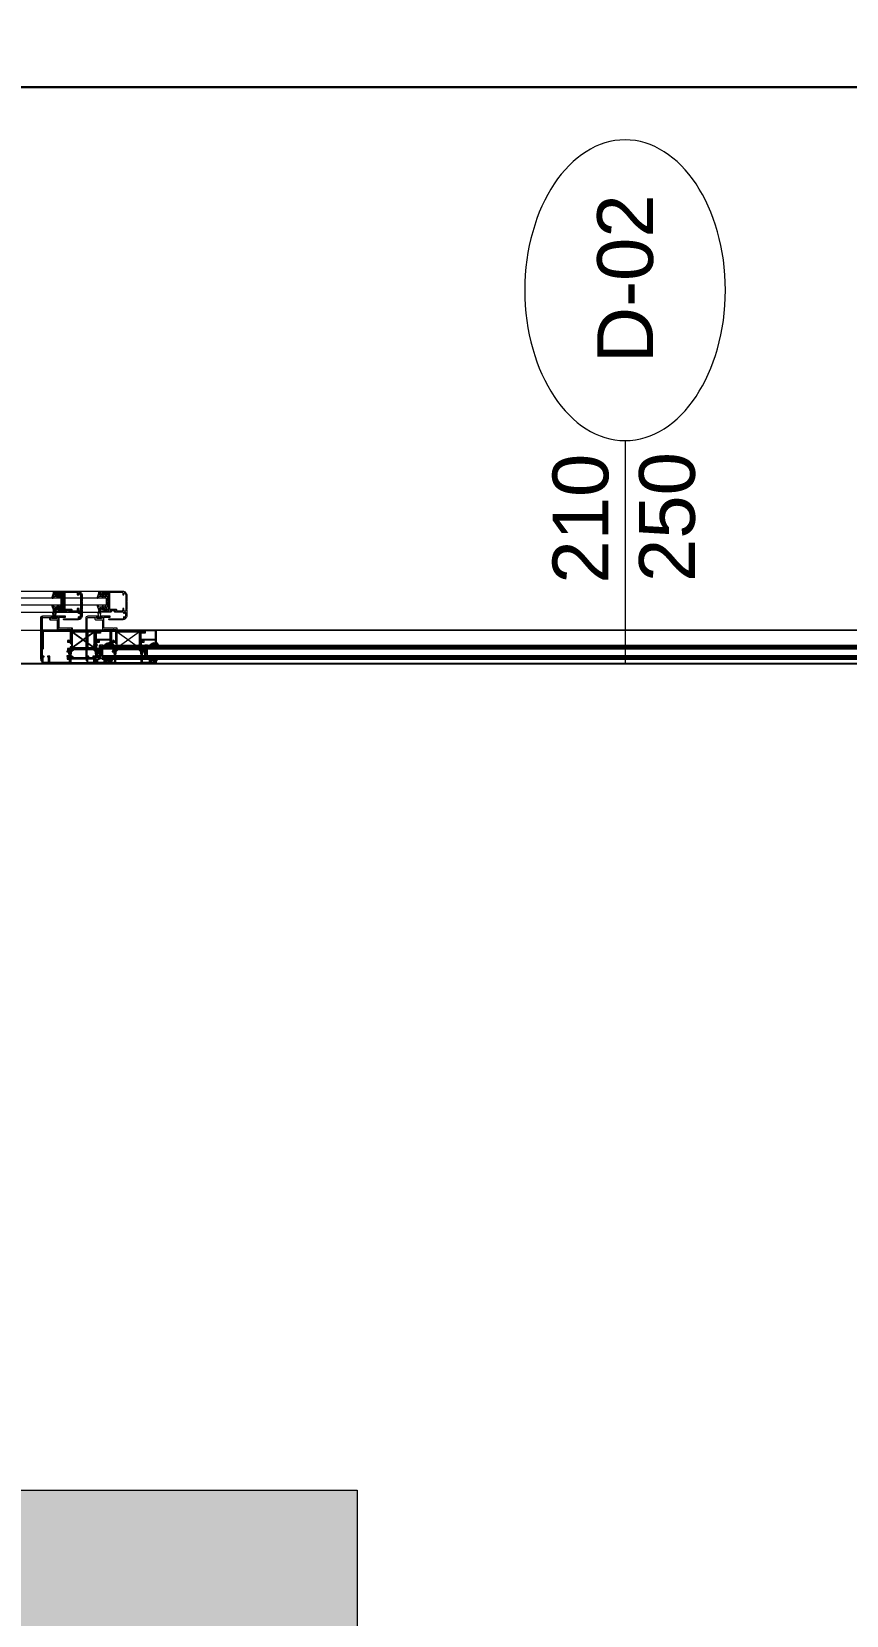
# Model space of a CAD drawing. Extents: x -1133 to 23780, y -1311 to 8245.
# Drawn here: x 20905.7 to 21051.7, y 2194.3 to 2478.3 of the extents above; entities that cross this region are included whole.
import ezdxf
from ezdxf.enums import TextEntityAlignment as Align

# ---------------------------------------------------------------- set-up
doc = ezdxf.new("R2010")
doc.units = 0
doc.header["$MEASUREMENT"] = 0
doc.layers.get('0').update_dxf_attribs({"color": 9, "lineweight": 9})
for name, color, linetype, lineweight in [('04', 9, 'Continuous', 9), ('06C', 9, 'Continuous', 9), ('06D', 9, 'Continuous', 9), ('09', 9, 'Continuous', 9), ('10', 9, 'Continuous', 9), ('15', 9, 'Continuous', 9), ('22', 8, 'Continuous', 9), ('35', 9, 'Continuous', 9), ('40B', 9, 'Continuous', 9), ('E-KABLO', 7, 'Continuous', 30), ('KHZEP1$0$ESTUDIO', 9, 'Continuous', 9)]:
    doc.layers.add(name, color=color, linetype=linetype, lineweight=lineweight)
doc.styles.add('Arial', font='arial.ttf', dxfattribs={"height": 2.5})
pattern_1 = [(45, (-20812.053997, -2385.420697), (-0.01767766953, 0.05303300859), [0, -0.05])]

# ---------------------------------------------------------------- blocks, each defined once
blk = doc.blocks.new('p-floor mark_01')
h = blk.add_hatch(color=0)
h.dxf.hatch_style = 1
h.paths.add_polyline_path([(400, 587.5), (200, 587.5), (200, 612.5), (400, 612.5)])
at = {"color": 0}
blk.add_lwpolyline([(400, 587.5), (200, 587.5), (200, 612.5), (400, 612.5), (400, 587.5)], close=True, dxfattribs=at)
blk = doc.blocks.new('p-audi_floor marks')
at = {"layer": '06D', "color": 253}
blk.add_blockref('p-floor mark_01', (1800, 426.81), dxfattribs=at)
blk = doc.blocks.new('0_doorno')
blk.add_lwpolyline([(4.5, 0), (12.5, 0)])
blk.add_ellipse((-0.891, 0), major_axis=(-5.391, 0), ratio=0.666667)
at = {"style": 'Arial'}
blk.add_attdef('YUKSEKLIK', text='', height=2, dxfattribs=at).set_placement((5, 12.3), align=Align.TOP_LEFT)
blk.add_attdef('KAPINO', text='', height=2, dxfattribs=at).set_placement((0, 0), align=Align.MIDDLE)
blk.add_attdef('GENISLIK', text='', height=2, dxfattribs=at).set_placement((5, -3.789), align=Align.BOTTOM_LEFT)
blk = doc.blocks.new('KAPI KODLARI ÇATI KATI')
at = {"layer": '22'}
ref = blk.add_blockref('0_doorno', (21012.02, 2427.47), dxfattribs=dict(at, xscale=-5, yscale=5, zscale=5, rotation=90))
ref.add_attrib('KAPINO', 'D-02', dxfattribs={"layer": '0', "height": 10, "rotation": 90, "style": 'Arial'}).set_placement((21012.02, 2433.98), align=Align.MIDDLE)
ref.add_attrib('GENISLIK', '210', dxfattribs={"layer": '0', "height": 10, "rotation": 90, "style": 'Arial'}).set_placement((21012.02, 2379.31), align=Align.BOTTOM_LEFT)
ref.add_attrib('YUKSEKLIK', '250', dxfattribs={"layer": '0', "height": 10, "rotation": 90, "style": 'Arial'}).set_placement((21014.52, 2379.6), align=Align.TOP_LEFT)
blk = doc.blocks.new('KHZEP1', base_point=(541, 362.5))
for p, q in [((341.3, 344.2), (340.2, 337.9)), ((344.3, 337.9), (343.4, 344.2)), ((340.2, 337.9), (344.3, 337.9))]:
    blk.add_line(p, q)
at = {"linetype": 'Continuous', "flags": 128}
blk.add_lwpolyline([(344.3, 344), (344.3, 342.5), (358.8, 342.5, 0.414214), (361.8, 345.5), (361.8, 354.5), (361.3, 355), (361.8, 355.5), (361.8, 384), (361.3, 384.5), (361.8, 385), (361.8, 402.5), (360.9, 405.7, 0.344151), (360, 406.5), (359.8, 406.5), (359.8, 345.5, -0.414214), (358.8, 344.5), (348.8, 344.5), (348.8, 346.5, 0.414214), (347.8, 347.5), (337.8, 347.5), (337.8, 362.5), (335.8, 362.5), (335.8, 361.5), (318.8, 361.5), (318.8, 362.5), (316.8, 362.5), (316.8, 359.5), (321.3, 359.5), (321.8, 360), (322.3, 359.5), (335.8, 359.5), (335.8, 344), (326.8, 344), (326.8, 342.5), (340.3, 342.5), (340.3, 344), (337.8, 344), (337.8, 345.3), (346.8, 345.3), (346.8, 344)], format="xyb", close=True, dxfattribs=at)
blk.add_lwpolyline([(339, 345.3), (339, 344.2), (345.5, 344.2), (345.5, 345.3)], close=True)
at = {"layer": 'KHZEP1$0$ESTUDIO'}
blk.add_point((541, 362.5), dxfattribs=at)
blk = doc.blocks.new('p-fk-01')
at = {"layer": '10'}
for p, q in [((1.93, -8.57), (2.04, -7.79)), ((2.31, -7.79), (2.45, -8.57)), ((2.45, -8.57), (1.93, -8.57))]:
    blk.add_line(p, q, dxfattribs=at)
for points in [[(1.94, -7.81), (1.94, -8), (0.12, -8, -0.414214), (-0.25, -7.62), (-0.25, -6.5), (-0.19, -6.44), (-0.25, -6.38), (-0.25, -2.81), (-0.19, -2.75), (-0.25, -2.69), (-0.25, -0.5), (-0.15, -0.09, -0.344151), (-0.03, 0), (0, 0), (0, -7.62, 0.414214), (0.12, -7.75), (1.38, -7.75), (1.38, -7.5, -0.414214), (1.5, -7.38), (2.75, -7.38), (2.75, -5.5), (3, -5.5), (3, -5.62), (5.12, -5.62), (5.12, -5.5), (5.37, -5.5), (5.37, -5.88), (4.81, -5.88), (4.75, -5.81), (4.69, -5.88), (3, -5.88), (3, -7.81), (4.12, -7.81), (4.12, -8), (2.44, -8), (2.44, -7.81), (2.75, -7.81), (2.75, -7.65), (1.62, -7.65), (1.62, -7.81)], [(-202.12, -12.25), (-202.12, -12.5), (-206.37, -12.5, -0.414214), (-207.12, -11.75), (-207.12, -10.69), (-207.06, -10.62), (-207.12, -10.56), (-207.12, -9.31), (-207.06, -9.25), (-207.12, -9.19), (-207.12, -8.12, -0.414214), (-206.37, -7.38), (-203.97, -7.38, -1), (-203.97, -7.56), (-206.37, -7.56, 0.085164), (-206.56, -7.59), (-206.56, -7.87, -1), (-206.69, -7.87), (-206.69, -7.72, 0.63755), (-206.74, -7.69, 0.221337), (-206.94, -8.12), (-206.94, -8.62, 1), (-206.69, -8.62), (-206.69, -8.56, -1), (-206.56, -8.56), (-206.56, -8.62, 0.414214), (-206.44, -8.75), (-204.94, -8.75, -1), (-204.94, -8.87), (-205.06, -8.87, 1), (-205.06, -9), (-204.63, -9), (-204.59, -9.04), (-204.56, -9), (-204.12, -9, 1), (-204.12, -8.87), (-204.25, -8.87, -1), (-204.25, -8.75), (-202.12, -8.75), (-202.12, -9, -0.414214), (-202.25, -9.12), (-202.37, -9.12), (-202.37, -9, 0.414214), (-202.44, -8.94), (-203, -8.94), (-203, -9, -0.414214), (-203.12, -9.12), (-203.25, -9.12), (-203.25, -9, 0.414214), (-203.31, -8.94), (-203.81, -8.94, 0.414214), (-203.87, -9), (-203.87, -12.25, 0.414214), (-203.81, -12.31), (-203.31, -12.31, 0.414214), (-203.25, -12.25), (-203.25, -12.12), (-203.12, -12.12, -0.414214), (-203, -12.25), (-203, -12.31), (-202.44, -12.31, 0.414214), (-202.37, -12.25), (-202.37, -12.12), (-202.25, -12.12, -0.414214)], [(2.12, -12.25), (2.12, -12.5), (6.37, -12.5, 0.414214), (7.12, -11.75), (7.12, -10.69), (7.06, -10.62), (7.12, -10.56), (7.12, -9.31), (7.06, -9.25), (7.12, -9.19), (7.12, -8.12, 0.414214), (6.37, -7.38), (3.97, -7.38, 1), (3.97, -7.56), (6.37, -7.56, -0.085164), (6.56, -7.59), (6.56, -7.87, 1), (6.69, -7.87), (6.69, -7.72, -0.63755), (6.74, -7.69, -0.221337), (6.94, -8.12), (6.94, -8.62, -1), (6.69, -8.62), (6.69, -8.56, 1), (6.56, -8.56), (6.56, -8.62, -0.414214), (6.44, -8.75), (4.94, -8.75, 1), (4.94, -8.87), (5.06, -8.87, -1), (5.06, -9), (4.63, -9), (4.59, -9.04), (4.56, -9), (4.12, -9, -1), (4.12, -8.87), (4.25, -8.87, 1), (4.25, -8.75), (2.12, -8.75), (2.12, -9, 0.414214), (2.25, -9.12), (2.37, -9.12), (2.37, -9, -0.414214), (2.44, -8.94), (3, -8.94), (3, -9, 0.414214), (3.12, -9.12), (3.25, -9.12), (3.25, -9, -0.414214), (3.31, -8.94), (3.81, -8.94, -0.414214), (3.87, -9), (3.87, -12.25, -0.414214), (3.81, -12.31), (3.31, -12.31, -0.414214), (3.25, -12.25), (3.25, -12.12), (3.12, -12.12, 0.414214), (3, -12.25), (3, -12.31), (2.44, -12.31, -0.414214), (2.37, -12.25), (2.37, -12.12), (2.25, -12.12, 0.414214)], [(-206.78, -12.14, -0.196262), (-206.94, -11.75), (-206.94, -9.06, -0.414214), (-206.81, -8.94), (-206.69, -8.94, -0.414214), (-206.56, -9.06), (-206.56, -9.37), (-206.37, -9.37), (-206.37, -9.06, -0.414214), (-206.25, -8.94), (-205.37, -8.94, -0.414214), (-205.31, -9), (-205.31, -9.12, 0.414214), (-205.25, -9.19), (-204.19, -9.19, -0.414214), (-204.06, -9.31), (-204.06, -12.19, -0.414214), (-204.19, -12.31), (-206.25, -12.31, -0.414214), (-206.37, -12.19), (-206.37, -11.87), (-206.56, -11.87), (-206.56, -12.06, -0.671875)], [(-202.29, -12.37, -0.414214), (-202.31, -12.35), (-202.31, -12.25), (-202.44, -12.25), (-202.44, -12.37), (-202.75, -12.25), (-203.5, -12.25), (-203.81, -11.94), (-203.81, -11.75), (-203.87, -11.69), (-203.81, -11.62), (-203.81, -11.56), (-203.87, -11.5), (-203.81, -11.44), (-203.81, -11.37), (-203.87, -11.31), (-203.81, -11.25), (-203.81, -11.19), (-203.87, -11.12), (-203.81, -11.06), (-203.81, -10.79, -0.377964), (-203.81, -10.46), (-203.81, -9.94), (-203.87, -9.87), (-203.81, -9.81), (-203.81, -9.31), (-203.5, -9), (-202.75, -9), (-202.44, -8.87), (-202.44, -9), (-202.31, -9), (-202.31, -8.9, -0.414214), (-202.29, -8.87), (-202.26, -8.87, -0.339454), (-202.08, -9.01), (-201.81, -9.89, -1), (-201.98, -9.94), (-201.99, -9.89, 0.330788), (-202.35, -9.62), (-202.56, -9.62), (-202.8, -9.86, -1), (-202.87, -9.78), (-202.72, -9.62), (-203.06, -9.62), (-203.3, -9.86, -1), (-203.37, -9.78), (-203.22, -9.62), (-203.62, -9.62), (-203.62, -10.46, 0.377964), (-203.62, -10.79), (-203.62, -11.62), (-203.22, -11.62), (-203.37, -11.47, -1), (-203.3, -11.39), (-203.06, -11.62), (-202.72, -11.62), (-202.87, -11.47, -1), (-202.8, -11.39), (-202.56, -11.62), (-202.35, -11.62, 0.330788), (-201.99, -11.36), (-201.98, -11.31, -1), (-201.81, -11.36), (-202.08, -12.24, -0.339454), (-202.26, -12.37)], [(-104.84, -8.87, -0.414214), (-104.81, -8.9), (-104.81, -9), (-104.69, -9), (-104.69, -8.87), (-104.37, -9), (-103.62, -9), (-103.31, -9.31), (-103.31, -9.5), (-103.25, -9.56), (-103.31, -9.62), (-103.31, -9.69), (-103.25, -9.75), (-103.31, -9.81), (-103.31, -9.87), (-103.25, -9.94), (-103.31, -10), (-103.31, -10.06), (-103.25, -10.12), (-103.31, -10.19), (-103.31, -10.46, -0.377964), (-103.31, -10.79), (-103.31, -11.31), (-103.25, -11.37), (-103.31, -11.44), (-103.31, -11.94), (-103.62, -12.25), (-104.37, -12.25), (-104.69, -12.37), (-104.69, -12.25), (-104.81, -12.25), (-104.81, -12.35, -0.414214), (-104.84, -12.37), (-104.87, -12.37, -0.339454), (-105.05, -12.24), (-105.31, -11.36, -1), (-105.14, -11.31), (-105.13, -11.36, 0.330788), (-104.77, -11.62), (-104.56, -11.62), (-104.33, -11.39, -1), (-104.25, -11.47), (-104.41, -11.62), (-104.06, -11.62), (-103.83, -11.39, -1), (-103.75, -11.47), (-103.91, -11.62), (-103.5, -11.62), (-103.5, -10.79, 0.377964), (-103.5, -10.46), (-103.5, -9.62), (-103.91, -9.62), (-103.75, -9.78, -1), (-103.83, -9.86), (-104.06, -9.62), (-104.41, -9.62), (-104.25, -9.78, -1), (-104.33, -9.86), (-104.56, -9.62), (-104.77, -9.62, 0.330788), (-105.13, -9.89), (-105.14, -9.94, -1), (-105.31, -9.89), (-105.05, -9.01, -0.339454), (-104.87, -8.87)], [(-103.31, -12.31), (-103.81, -12.31, -0.414214), (-103.87, -12.25), (-103.87, -12.12), (-104, -12.12, 0.414214), (-104.12, -12.25), (-104.12, -12.31), (-104.69, -12.31, -0.414214), (-104.75, -12.25), (-104.75, -12.12), (-104.87, -12.12, 0.414214), (-105, -12.25), (-105, -12.5), (-100.74, -12.5, 0.365977), (-100, -11.87), (-100.5, -11.87), (-100.5, -11.53, 0.414214), (-100.56, -11.47), (-100.62, -11.47, 0.414214), (-100.69, -11.53), (-100.69, -11.69), (-101.06, -11.69), (-101.06, -11.31, 0.414214), (-101.12, -11.25), (-101.19, -11.25, 0.414214), (-101.25, -11.31), (-101.25, -11.49), (-101.21, -11.53), (-101.25, -11.57), (-101.25, -11.75, 0.414214), (-101.12, -11.87), (-100.75, -11.87, -0.414214), (-100.69, -11.94, 0.414214), (-100.56, -12.06), (-100.51, -12.06, -0.760399), (-100.48, -12.18, -0.136106), (-100.74, -12.25), (-102.81, -12.25, -0.414214), (-102.94, -12.12), (-102.94, -9.12, -0.414214), (-102.81, -9), (-100.74, -9, -0.136106), (-100.48, -9.07, -0.760399), (-100.51, -9.19), (-100.56, -9.19, 0.414214), (-100.69, -9.31, -0.414214), (-100.75, -9.37), (-101.12, -9.37, 0.414214), (-101.25, -9.5), (-101.25, -9.94, 0.414214), (-101.19, -10), (-101.12, -10, 0.414214), (-101.06, -9.94), (-101.06, -9.56), (-100.69, -9.56), (-100.69, -9.72, 0.414214), (-100.62, -9.78), (-100.56, -9.78, 0.414214), (-100.5, -9.72), (-100.5, -9.37), (-100, -9.37, 0.365977), (-100.74, -8.75), (-105, -8.75), (-105, -9, 0.414214), (-104.87, -9.12), (-104.75, -9.12), (-104.75, -9, -0.414214), (-104.69, -8.94), (-104.12, -8.94), (-104.12, -9, 0.414214), (-104, -9.12), (-103.87, -9.12), (-103.87, -9, -0.414214), (-103.81, -8.94), (-103.31, -8.94, -0.414214), (-103.25, -9), (-103.25, -12.25, -0.414214)], [(-96.69, -12.31), (-96.19, -12.31, 0.414214), (-96.12, -12.25), (-96.12, -12.12), (-96, -12.12, -0.414214), (-95.87, -12.25), (-95.87, -12.31), (-95.31, -12.31, 0.414214), (-95.25, -12.25), (-95.25, -12.12), (-95.12, -12.12, -0.414214), (-95, -12.25), (-95, -12.5), (-99.26, -12.5, -0.365977), (-100, -11.87), (-99.5, -11.87), (-99.5, -11.53, -0.414214), (-99.44, -11.47), (-99.37, -11.47, -0.414214), (-99.31, -11.53), (-99.31, -11.69), (-98.94, -11.69), (-98.94, -11.31, -0.414214), (-98.87, -11.25), (-98.81, -11.25, -0.414214), (-98.75, -11.31), (-98.75, -11.49), (-98.79, -11.53), (-98.75, -11.57), (-98.75, -11.75, -0.414214), (-98.87, -11.87), (-99.25, -11.87, 0.414214), (-99.31, -11.94, -0.414214), (-99.44, -12.06), (-99.49, -12.06, 0.760399), (-99.52, -12.18, 0.136106), (-99.26, -12.25), (-97.19, -12.25, 0.414214), (-97.06, -12.12), (-97.06, -9.12, 0.414214), (-97.19, -9), (-99.26, -9, 0.136106), (-99.52, -9.07, 0.760399), (-99.49, -9.19), (-99.44, -9.19, -0.414214), (-99.31, -9.31, 0.414214), (-99.25, -9.37), (-98.87, -9.37, -0.414214), (-98.75, -9.5), (-98.75, -9.94, -0.414214), (-98.81, -10), (-98.87, -10, -0.414214), (-98.94, -9.94), (-98.94, -9.56), (-99.31, -9.56), (-99.31, -9.72, -0.414214), (-99.37, -9.78), (-99.44, -9.78, -0.414214), (-99.5, -9.72), (-99.5, -9.37), (-100, -9.37, -0.365977), (-99.26, -8.75), (-95, -8.75), (-95, -9, -0.414214), (-95.12, -9.12), (-95.25, -9.12), (-95.25, -9, 0.414214), (-95.31, -8.94), (-95.87, -8.94), (-95.87, -9, -0.414214), (-96, -9.12), (-96.12, -9.12), (-96.12, -9, 0.414214), (-96.19, -8.94), (-96.69, -8.94, 0.414214), (-96.75, -9), (-96.75, -12.25, 0.414214)], [(-95.16, -12.37, -0.414214), (-95.19, -12.35), (-95.19, -12.25), (-95.31, -12.25), (-95.31, -12.37), (-95.62, -12.25), (-96.37, -12.25), (-96.69, -11.94), (-96.69, -11.75), (-96.75, -11.69), (-96.69, -11.62), (-96.69, -11.56), (-96.75, -11.5), (-96.69, -11.44), (-96.69, -11.37), (-96.75, -11.31), (-96.69, -11.25), (-96.69, -11.19), (-96.75, -11.12), (-96.69, -11.06), (-96.69, -10.79, -0.377964), (-96.69, -10.46), (-96.69, -9.94), (-96.75, -9.87), (-96.69, -9.81), (-96.69, -9.31), (-96.37, -9), (-95.62, -9), (-95.31, -8.87), (-95.31, -9), (-95.19, -9), (-95.19, -8.9, -0.414214), (-95.16, -8.87), (-95.13, -8.87, -0.339454), (-94.95, -9.01), (-94.69, -9.89, -1), (-94.86, -9.94), (-94.87, -9.89, 0.330788), (-95.23, -9.62), (-95.44, -9.62), (-95.67, -9.86, -1), (-95.75, -9.78), (-95.59, -9.62), (-95.94, -9.62), (-96.17, -9.86, -1), (-96.25, -9.78), (-96.09, -9.62), (-96.5, -9.62), (-96.5, -10.46, 0.377964), (-96.5, -10.79), (-96.5, -11.62), (-96.09, -11.62), (-96.25, -11.47, -1), (-96.17, -11.39), (-95.94, -11.62), (-95.59, -11.62), (-95.75, -11.47, -1), (-95.67, -11.39), (-95.44, -11.62), (-95.23, -11.62, 0.330788), (-94.87, -11.36), (-94.86, -11.31, -1), (-94.69, -11.36), (-94.95, -12.24, -0.339454), (-95.13, -12.37)], [(2.29, -8.87, -0.414214), (2.31, -8.9), (2.31, -9), (2.44, -9), (2.44, -8.87), (2.75, -9), (3.5, -9), (3.81, -9.31), (3.81, -9.5), (3.87, -9.56), (3.81, -9.62), (3.81, -9.69), (3.87, -9.75), (3.81, -9.81), (3.81, -9.87), (3.87, -9.94), (3.81, -10), (3.81, -10.06), (3.87, -10.12), (3.81, -10.19), (3.81, -10.46, -0.377964), (3.81, -10.79), (3.81, -11.31), (3.87, -11.37), (3.81, -11.44), (3.81, -11.94), (3.5, -12.25), (2.75, -12.25), (2.44, -12.37), (2.44, -12.25), (2.31, -12.25), (2.31, -12.35, -0.414214), (2.29, -12.37), (2.26, -12.37, -0.339454), (2.08, -12.24), (1.81, -11.36, -1), (1.98, -11.31), (1.99, -11.36, 0.330788), (2.35, -11.62), (2.56, -11.62), (2.8, -11.39, -1), (2.87, -11.47), (2.72, -11.62), (3.06, -11.62), (3.3, -11.39, -1), (3.37, -11.47), (3.22, -11.62), (3.62, -11.62), (3.62, -10.79, 0.377964), (3.62, -10.46), (3.62, -9.62), (3.22, -9.62), (3.37, -9.78, -1), (3.3, -9.86), (3.06, -9.62), (2.72, -9.62), (2.87, -9.78, -1), (2.8, -9.86), (2.56, -9.62), (2.35, -9.62, 0.330788), (1.99, -9.89), (1.98, -9.94, -1), (1.81, -9.89), (2.08, -9.01, -0.339454), (2.26, -8.87)], [(6.78, -12.14, 0.196262), (6.94, -11.75), (6.94, -9.06, 0.414214), (6.81, -8.94), (6.69, -8.94, 0.414214), (6.56, -9.06), (6.56, -9.37), (6.37, -9.37), (6.37, -9.06, 0.414214), (6.25, -8.94), (5.37, -8.94, 0.414214), (5.31, -9), (5.31, -9.12, -0.414214), (5.25, -9.19), (4.19, -9.19, 0.414214), (4.06, -9.31), (4.06, -12.19, 0.414214), (4.19, -12.31), (6.25, -12.31, 0.414214), (6.37, -12.19), (6.37, -11.87), (6.56, -11.87), (6.56, -12.06, 0.671875)]]:
    blk.add_lwpolyline(points, format="xyb", close=True, dxfattribs=at)
for points in [[(2.6, -7.65), (2.6, -7.79), (1.78, -7.79), (1.78, -7.65)], [(-203.56, -9.31), (-203.56, -9.44), (-203.19, -9.44), (-203.19, -9.19), (-203.44, -9.19)], [(-203.03, -9.44), (-202.66, -9.44), (-202.66, -9.19), (-203.03, -9.19)], [(-202.5, -9.44), (-202.12, -9.44), (-202.19, -9.19), (-202.5, -9.19)], [(-105, -9.44), (-104.62, -9.44), (-104.62, -9.19), (-104.93, -9.19)], [(-104.47, -9.44), (-104.09, -9.44), (-104.09, -9.19), (-104.47, -9.19)], [(-103.69, -9.19), (-103.56, -9.31), (-103.56, -9.44), (-103.94, -9.44), (-103.94, -9.19)], [(-99.79, -10.54), (-99.72, -10.51), (-99.61, -10.47), (-99.54, -10.41), (-99.51, -10.36), (-99.52, -10.3), (-100.09, -9.86), (-100.09, -9.41), (-100.47, -9.41), (-100.47, -9.86), (-100.72, -9.86), (-100.72, -9.63), (-100.75, -9.62), (-100.8, -9.63), (-101.04, -9.88), (-101.04, -11.44), (-100.8, -11.68), (-100.75, -11.69), (-100.72, -11.68), (-100.72, -11.46), (-100.47, -11.46), (-100.47, -11.84), (-100.09, -11.84), (-100.04, -11.56), (-100.04, -11.37), (-100.21, -11.33), (-100.39, -11.26), (-100.47, -11.21), (-100.57, -11.1), (-100.65, -10.98), (-100.66, -10.89), (-100.65, -10.77), (-100.61, -10.7), (-100.54, -10.67), (-100.19, -10.64), (-99.93, -10.58)], [(-100.21, -10.71), (-100.28, -10.74), (-100.39, -10.78), (-100.46, -10.84), (-100.49, -10.89), (-100.48, -10.95), (-99.91, -11.39), (-99.91, -11.84), (-99.53, -11.84), (-99.53, -11.39), (-99.28, -11.39), (-99.28, -11.62), (-99.25, -11.63), (-99.2, -11.62), (-98.96, -11.37), (-98.96, -9.81), (-99.2, -9.57), (-99.25, -9.56), (-99.28, -9.57), (-99.28, -9.79), (-99.53, -9.79), (-99.53, -9.41), (-99.91, -9.41), (-99.96, -9.69), (-99.96, -9.88), (-99.79, -9.92), (-99.61, -9.99), (-99.53, -10.04), (-99.43, -10.15), (-99.35, -10.27), (-99.34, -10.36), (-99.35, -10.48), (-99.39, -10.55), (-99.46, -10.58), (-99.81, -10.61), (-100.07, -10.67)], [(-96.44, -9.31), (-96.44, -9.44), (-96.06, -9.44), (-96.06, -9.19), (-96.31, -9.19)], [(-95.91, -9.44), (-95.53, -9.44), (-95.53, -9.19), (-95.91, -9.19)], [(-95.37, -9.44), (-95, -9.44), (-95.07, -9.19), (-95.37, -9.19)], [(2.12, -9.44), (2.5, -9.44), (2.5, -9.19), (2.19, -9.19)], [(2.66, -9.44), (3.03, -9.44), (3.03, -9.19), (2.66, -9.19)], [(3.44, -9.19), (3.56, -9.31), (3.56, -9.44), (3.19, -9.44), (3.19, -9.19)], [(-203.44, -12.06), (-203.56, -11.94), (-203.56, -11.81), (-203.19, -11.81), (-203.19, -12.06)], [(-202.66, -11.81), (-203.03, -11.81), (-203.03, -12.06), (-202.66, -12.06)], [(-202.12, -11.81), (-202.5, -11.81), (-202.5, -12.06), (-202.19, -12.06)], [(-104.62, -11.81), (-105, -11.81), (-104.93, -12.06), (-104.62, -12.06)], [(-104.09, -11.81), (-104.47, -11.81), (-104.47, -12.06), (-104.09, -12.06)], [(-103.56, -11.94), (-103.56, -11.81), (-103.94, -11.81), (-103.94, -12.06), (-103.69, -12.06)], [(-96.31, -12.06), (-96.44, -11.94), (-96.44, -11.81), (-96.06, -11.81), (-96.06, -12.06)], [(-95.53, -11.81), (-95.91, -11.81), (-95.91, -12.06), (-95.53, -12.06)], [(-95, -11.81), (-95.37, -11.81), (-95.37, -12.06), (-95.07, -12.06)], [(2.5, -11.81), (2.12, -11.81), (2.19, -12.06), (2.5, -12.06)], [(3.03, -11.81), (2.66, -11.81), (2.66, -12.06), (3.03, -12.06)], [(3.56, -11.94), (3.56, -11.81), (3.19, -11.81), (3.19, -12.06), (3.44, -12.06)]]:
    blk.add_lwpolyline(points, close=True, dxfattribs=at)
at = {"layer": '15'}
for p, q in [((-203.48, -9.98), (-103.62, -9.98)), ((-203.48, -11.23), (-103.62, -11.23)), ((-105, -8.75), (-202.12, -8.75)), ((-103.62, -9.98), (-103.62, -11.23)), ((-96.38, -9.98), (-96.38, -11.23)), ((3.48, -9.98), (-96.38, -9.98)), ((3.48, -11.23), (-96.38, -11.23)), ((-95, -8.75), (2.12, -8.75)), ((3.48, -9.98), (3.48, -11.23)), ((-105, -12.5), (-202.12, -12.5)), ((-95, -12.5), (2.12, -12.5))]:
    blk.add_line(p, q, dxfattribs=at)
at = {"layer": '10', "xscale": 0.125, "yscale": 0.125, "zscale": 0.125}
blk.add_blockref('KHZEP1', (-177.34, -5.5), dxfattribs=at)
blk = doc.blocks.new('*U175')
at = {"layer": '09'}
h = blk.add_hatch(dxfattribs=at)
h.set_pattern_fill('_USER', color=256, scale=0.2, style=0, pattern_type=0)
h.set_pattern_definition([(0, (187.3599, -0.4), (0, -0.2), [])])
h.paths.add_polyline_path([(0, -0.6), (187.36, -0.6), (187.36, 0), (0, 0)])
h = blk.add_hatch(dxfattribs=at)
h.set_pattern_fill('_USER', color=256, scale=0.2, style=0, pattern_type=0)
h.set_pattern_definition([(0, (187.3599, -2.1), (0, -0.2), [])])
h.paths.add_polyline_path([(0, -2.4), (187.36, -2.4), (187.36, -1.8), (0, -1.8)])
at = {"layer": '15'}
for points in [[(0, -0.6), (187.36, -0.6), (187.36, 0), (0, 0)], [(0, -2.4), (187.36, -2.4), (187.36, -1.8), (0, -1.8)]]:
    blk.add_lwpolyline(points, close=True, dxfattribs=at)
blk = doc.blocks.new('*X151')
for p, q in [((1, 6.3), (1.3, 6.6)), ((3.8, 3.3), (1.2, 5.9)), ((1.6, 5.1), (2.3, 5.9)), ((2.2, 4), (3.3, 5)), ((2.9, 2.9), (4.9, 4.9)), ((3.7, 1.9), (3.8, 2)), ((5.3, 3.5), (3.9, 4.9)), ((4.8, 5.8), (4.1, 6.6)), ((4.2, 5.9), (4.8, 6.6)), ((5.3, 3.5), (6.7, 4.9)), ((5.7, 5.7), (6.5, 6.5)), ((8.4, 2.2), (5.7, 4.9)), ((6.8, 5.6), (5.9, 6.5)), ((7.8, 1), (6.5, 2.3)), ((6.7, 1.4), (10.4, 5.1)), ((6.8, 3.3), (8.4, 4.9)), ((7.2, 0.1), (7.8, 0.7)), ((7.3, 5.5), (8.2, 6.4)), ((9.5, 2.9), (7.5, 4.9)), ((8.8, 5.3), (7.7, 6.4)), ((8.8, 5.3), (9.6, 6)), ((11.4, 2.8), (9.1, 5.1)), ((10.1, 3), (12, 4.9)), ((14.1, 1.8), (11, 4.9)), ((11.8, 5.9), (11.1, 6.6)), ((11.3, 6), (11.9, 6.6)), ((11.5, 2.7), (13.7, 4.9)), ((12.4, 1.8), (13.8, 3.2)), ((13.6, 0.6), (12.6, 1.6)), ((12.8, 5.8), (13.6, 6.5)), ((14.2, 3.5), (12.8, 4.9)), ((12.8, 0.5), (14, 1.6)), ((13.8, 5.7), (12.9, 6.6)), ((14.1, 3.5), (16.5, 5.9)), ((14.4, 5.6), (15.3, 6.5)), ((15.8, 3.6), (14.5, 4.9)), ((16.7, 4.5), (14.7, 6.5)), ((16.1, 3.7), (16.6, 4.2))]:
    blk.add_line(p, q)
blk = doc.blocks.new('*X150')
for p, q in [((0.6, 14.7), (1.1, 15.2)), ((4.5, 11.4), (0.8, 15.2)), ((1.3, 0.4), (0.9, 0.9)), ((1, 13.3), (2.1, 14.5)), ((3.3, 10.8), (1, 13.1)), ((1, 1), (3.1, 3.1)), ((1.1, 8.1), (1.6, 8.6)), ((1.3, 11.9), (3.2, 13.8)), ((2, 1.5), (1.5, 2.1)), ((1.6, 10.4), (4.2, 13)), ((4.5, 7.9), (1.6, 10.8)), ((1.9, 8.9), (3.3, 10.4)), ((1.9, 7.2), (3.6, 8.9)), ((4.5, 6.1), (1.9, 8.7)), ((2.7, 2.6), (2, 3.3)), ((4, 4.8), (2.5, 6.4)), ((2.5, 4.3), (4.6, 6.3)), ((2.6, 6.1), (4.4, 8)), ((3.4, 3.6), (2.6, 4.5)), ((4.3, 11.4), (5.2, 12.2))]:
    blk.add_line(p, q)
blk = doc.blocks.new('k-p-02')
at = {"layer": '06D'}
h = blk.add_hatch(dxfattribs=at)
h.set_pattern_fill('DOTS', color=256, scale=0.8, angle=45, style=0)
h.set_pattern_definition(pattern_1)
h.paths.add_polyline_path([(-205.15, -4.16), (-205.25, -4.33), (-204.75, -4.33), (-204.85, -4.16), (-204.85, -3.58), (-204.85, -3), (-204.75, -2.83), (-205.25, -2.83), (-205.15, -3), (-205.15, -3.58)])
h = blk.add_hatch(dxfattribs=at)
h.set_pattern_fill('DOTS', color=256, scale=0.8, angle=45, style=0)
h.set_pattern_definition(pattern_1)
h.paths.add_polyline_path([(-200.38, -3.57), (-200.38, -4.15), (-200.48, -4.32), (-199.98, -4.32), (-200.08, -4.15), (-200.08, -3.57), (-200.08, -2.99), (-199.98, -2.83), (-200.48, -2.83), (-200.38, -2.99)])
at = {"layer": '09'}
h = blk.add_hatch(dxfattribs=at)
h.set_pattern_fill('ANSI31', color=256, scale=0.75, style=0)
h.set_pattern_definition([(45, (-20426.651415, -2376.32653), (-0.06629126074, 0.06629126074), [])])
h.paths.add_polyline_path([(-197.62, -5.33), (-197.62, -4.94), (-197.63, -4.94), (-197.64, -4.93), (-197.64, -4.78), (-197.86, -4.78, 0.414214), (-197.92, -4.84), (-197.92, -4.9), (-197.77, -4.9), (-197.77, -5.15), (-198.77, -5.15), (-198.77, -4.9), (-198.62, -4.9), (-198.62, -4.84, 0.414214), (-198.68, -4.78), (-198.92, -4.78), (-198.92, -5.13), (-200.12, -5.13), (-200.12, -4.53), (-199.82, -4.53), (-199.82, -4.18), (-199.85, -4.13), (-199.74, -4.01, 0.198912), (-199.73, -4), (-199.73, -3.95, 0.414214), (-199.75, -3.93), (-199.88, -3.93, 0.198912), (-199.9, -3.93), (-199.97, -4.01), (-200.01, -4.01, 0.198912), (-200.03, -4.01), (-200.07, -4.06), (-200.07, -4.08), (-199.97, -4.18), (-199.97, -4.28), (-199.97, -4.28, -1), (-199.97, -4.33), (-200.56, -4.33), (-200.41, -4.08), (-200.41, -4.06), (-200.43, -4.02, 0.267949), (-200.45, -4.01), (-200.5, -4.01), (-200.52, -4.01), (-200.83, -4.33), (-202.6, -4.33), (-204.43, -4.33), (-204.75, -4.01), (-204.76, -4.01), (-204.81, -4.01, 0.267949), (-204.83, -4.02), (-204.85, -4.05), (-204.85, -4.08), (-204.71, -4.33), (-205.3, -4.33, -1), (-205.3, -4.28), (-205.29, -4.28), (-205.29, -4.18), (-205.19, -4.08), (-205.19, -4.06), (-205.24, -4.01, 0.198912), (-205.25, -4.01), (-205.29, -4.01), (-205.37, -3.93, 0.198912), (-205.38, -3.93), (-205.51, -3.93, 0.414214), (-205.53, -3.95), (-205.53, -4, 0.198912), (-205.53, -4.01), (-205.41, -4.13), (-205.44, -4.18), (-205.44, -4.53), (-205.12, -4.53), (-205.12, -5.13), (-205.41, -5.13), (-205.41, -5.33), (-202.99, -5.33), (-202.6, -5.33)], flags=17)
h.paths.add_polyline_path([(-197.62, -5.33), (-197.62, -4.78), (-197.86, -4.78, 0.414214), (-197.92, -4.84), (-197.92, -4.9), (-197.77, -4.9), (-197.77, -5.15), (-198.77, -5.15), (-198.77, -4.9), (-198.62, -4.9), (-198.62, -4.84, 0.414214), (-198.68, -4.78), (-198.92, -4.78), (-198.92, -5.13), (-200.12, -5.13), (-200.12, -4.53), (-199.82, -4.53), (-199.82, -4.18), (-199.85, -4.13), (-199.74, -4.01, 0.198912), (-199.73, -4), (-199.73, -3.95, 0.414214), (-199.75, -3.93), (-199.88, -3.93, 0.198912), (-199.9, -3.93), (-199.97, -4.01), (-200.01, -4.01, 0.198912), (-200.03, -4.01), (-200.07, -4.06), (-200.07, -4.08), (-199.97, -4.18), (-199.97, -4.28), (-199.97, -4.28, -1), (-199.97, -4.33), (-200.56, -4.33), (-200.41, -4.08), (-200.41, -4.06), (-200.43, -4.02, 0.267949), (-200.45, -4.01), (-200.5, -4.01), (-200.52, -4.01), (-200.83, -4.33), (-202.6, -4.33), (-204.43, -4.33), (-204.75, -4.01), (-204.76, -4.01), (-204.81, -4.01, 0.267949), (-204.83, -4.02), (-204.85, -4.06), (-204.85, -4.08), (-204.71, -4.33), (-205.3, -4.33, -1), (-205.3, -4.28), (-205.29, -4.28), (-205.29, -4.18), (-205.19, -4.08), (-205.19, -4.06), (-205.24, -4.01, 0.198912), (-205.25, -4.01), (-205.29, -4.01), (-205.37, -3.93, 0.198912), (-205.38, -3.93), (-205.51, -3.93, 0.414214), (-205.53, -3.95), (-205.53, -4, 0.198912), (-205.53, -4.01), (-205.41, -4.13), (-205.44, -4.18), (-205.44, -4.53), (-205.12, -4.53), (-205.12, -5.13), (-205.41, -5.13), (-205.41, -5.33), (-202.99, -5.33), (-202.6, -5.33)], flags=17)
at = {"layer": '06C'}
for points in [[(-13.39, 0.62), (-197.56, 0.67)], [(-197.56, -5.33), (-13.4, -5.38)]]:
    blk.add_lwpolyline(points, dxfattribs=at)
at = {"layer": '06D'}
for p, q in [((-205.25, -2.83), (-205.15, -3)), ((-204.75, -2.83), (-205.25, -2.83)), ((-204.75, -2.83), (-204.85, -3)), ((-200.48, -2.82), (-200.38, -2.99)), ((-199.98, -2.82), (-200.48, -2.82)), ((-199.98, -2.82), (-200.08, -2.99)), ((-205.25, -4.33), (-205.15, -4.16)), ((-204.75, -4.33), (-205.25, -4.33)), ((-205.15, -3.58), (-205.15, -3)), ((-205.15, -3.58), (-205.15, -4.16)), ((-204.85, -3), (-204.85, -3.58)), ((-204.85, -4.16), (-204.85, -3.58)), ((-204.75, -4.33), (-204.85, -4.16)), ((-200.48, -4.32), (-200.38, -4.15)), ((-199.98, -4.32), (-200.48, -4.32)), ((-200.38, -3.57), (-200.38, -2.99)), ((-200.38, -3.57), (-200.38, -4.15)), ((-200.08, -2.99), (-200.08, -3.57)), ((-200.08, -4.15), (-200.08, -3.57)), ((-199.98, -4.32), (-200.08, -4.15)), ((-198.78, -4.58), (-198.8, -4.6)), ((-198.8, -4.6), (-198.8, -4.62)), ((-198.8, -4.62), (-198.79, -4.64)), ((-198.79, -4.64), (-198.77, -4.64)), ((-198.4, -4.54), (-198.78, -4.58)), ((-198.77, -4.64), (-198.31, -4.64)), ((-198.62, -4.78), (-198.77, -4.78)), ((-198.62, -4.9), (-198.67, -4.9)), ((-198.67, -4.9), (-198.57, -5.13)), ((-198.62, -4.9), (-198.62, -4.78)), ((-198.57, -5.13), (-198.55, -5.14)), ((-198.55, -5.14), (-198.54, -5.14)), ((-198.54, -5.14), (-198.52, -5.12)), ((-198.36, -4.53), (-198.4, -4.54)), ((-198.31, -4.64), (-198.29, -4.63)), ((-198.29, -4.63), (-198.28, -4.62)), ((-198.28, -4.62), (-198.26, -4.6)), ((-198.26, -4.6), (-198.25, -4.58)), ((-198.25, -4.58), (-198.24, -4.55)), ((-198.24, -4.55), (-198.22, -4.54)), ((-198.22, -4.54), (-198.19, -4.52)), ((-198.14, -4.61), (-198.15, -4.63)), ((-198.15, -4.63), (-198.14, -4.64)), ((-198.11, -4.59), (-198.14, -4.61)), ((-198.14, -4.64), (-197.58, -4.64)), ((-197.71, -4.55), (-198.11, -4.59)), ((-198, -5.13), (-198.02, -5.12)), ((-197.98, -5.14), (-198, -5.13)), ((-197.96, -5.13), (-197.98, -5.14)), ((-197.89, -4.9), (-197.96, -5.13)), ((-197.94, -4.9), (-197.94, -4.78)), ((-197.94, -4.78), (-197.64, -4.78)), ((-197.94, -4.9), (-197.89, -4.9)), ((-197.67, -4.54), (-197.71, -4.55)), ((-197.64, -4.53), (-197.67, -4.54)), ((-197.64, -4.78), (-197.64, -4.93)), ((-197.64, -4.93), (-197.63, -4.94)), ((-197.63, -4.94), (-197.61, -4.94)), ((-197.61, -4.94), (-197.59, -4.92)), ((-197.59, -4.92), (-197.33, -4.49)), ((-197.58, -4.64), (-197.41, -4.49))]:
    blk.add_line(p, q, dxfattribs=at)
blk.add_lwpolyline([(-197.95, -1.66), (-198.05, -1.64), (-198.21, -1.68), (-198.37, -1.76), (-198.7, -1.98), (-198.74, -2.02), (-198.72, -2.04), (-198.7, -2.04), (-198.29, -1.85), (-198.19, -1.84), (-198.07, -1.87), (-198.02, -1.92), (-197.97, -1.95), (-197.93, -2), (-197.89, -2.03), (-197.84, -2.05), (-197.82, -2.03), (-197.84, -2), (-197.87, -1.97), (-197.88, -1.94), (-197.87, -1.92), (-197.76, -1.94), (-197.62, -1.96), (-197.48, -2), (-197.32, -2.03), (-197.27, -2.05), (-197.24, -2.05), (-197.22, -2.03), (-197.22, -2), (-197.24, -1.96), (-197.54, -1.56), (-197.6, -1.56), (-197.6, -1.78), (-197.82, -1.78), (-197.92, -1.69), (-197.93, -1.68)], close=True, dxfattribs=at)
for centre, radius, start, end in [((-198.77, -4.63), 0.15, 90, 270), ((-198.27, -5.08), 0.253, 351.4886, 188.5114)]:
    blk.add_arc(centre, radius, start, end, dxfattribs=at)
at = {"layer": '09'}
for points in [[(-204.91, -1.72), (-204.71, -1.78)], [(-204.71, -2.26), (-204.91, -2.32)]]:
    blk.add_lwpolyline(points, dxfattribs=at)
at = {"layer": '10'}
for p, q in [((-204.61, 0.35), (-200.61, 0.35)), ((-200.61, 0.35), (-204.61, -2.53)), ((-204.61, 0.35), (-200.61, -2.53)), ((-204.61, -2.53), (-204.61, 0.35)), ((-200.61, -2.53), (-200.61, 0.35)), ((-200.61, -2.53), (-204.61, -2.53)), ((-200.11, -2.02), (-200.8, -2.02)), ((-200.31, -1.77), (-200.51, -1.77)), ((-200.31, -2.27), (-200.51, -2.27)), ((-200.31, -1.57), (-200.31, -2.47)), ((-199.68, -4.47), (-199.18, -2.07)), ((-199.68, -2.07), (-199.18, -4.47)), ((-199.68, -4.47), (-199.68, -2.07)), ((-199.18, -2.07), (-199.68, -2.07)), ((-199.18, -4.47), (-199.18, -2.07)), ((-199.18, -4.47), (-199.68, -4.47))]:
    blk.add_line(p, q, dxfattribs=at)
at = {"layer": '10', "linetype": 'ByBlock'}
blk.add_line((-200.51, 0.47), (-200.51, -2.32), dxfattribs=at)
at = {"layer": '10'}
blk.add_lwpolyline([(-204.91, -2.32), (-204.91, -2.63), (-205.41, -2.63), (-205.41, -2.97), (-205.38, -3.03), (-205.49, -3.14, 0.198912), (-205.5, -3.15), (-205.5, -3.21, 0.414214), (-205.48, -3.23), (-205.35, -3.23, 0.198912), (-205.33, -3.22), (-205.26, -3.15), (-205.22, -3.15, 0.198912), (-205.2, -3.14), (-205.16, -3.1), (-205.16, -3.08), (-205.26, -2.98), (-205.26, -2.88), (-205.27, -2.88, -1), (-205.27, -2.83), (-204.69, -2.83), (-204.83, -3.08), (-204.83, -3.1), (-204.81, -3.14, 0.267949), (-204.79, -3.15), (-204.74, -3.15), (-204.72, -3.14), (-204.41, -2.83), (-200.81, -2.83), (-200.5, -3.14), (-200.48, -3.15), (-200.43, -3.15, 0.267949), (-200.41, -3.14), (-200.39, -3.1), (-200.39, -3.08), (-200.54, -2.83), (-199.96, -2.83, -1), (-199.96, -2.88), (-199.96, -2.88), (-199.96, -2.98), (-200.06, -3.08), (-200.06, -3.1), (-200.02, -3.14, 0.198912), (-200, -3.15), (-199.96, -3.15), (-199.89, -3.22, 0.198912), (-199.87, -3.23), (-199.74, -3.23, 0.414214), (-199.72, -3.21), (-199.72, -3.15, 0.198912), (-199.73, -3.14), (-199.84, -3.03), (-199.81, -2.97), (-199.81, -2.63), (-200.31, -2.63), (-200.31, -1.53), (-199.81, -1.53), (-199.81, -1.2), (-200.01, -1.13), (-200, -1.13), (-200.01, -1.13), (-200.01, -1.33), (-200.31, -1.33), (-200.31, 0.47), (-200.01, 0.47), (-200.01, 0.27), (-199.81, 0.35), (-199.81, 0.67), (-210, 0.67), (-210, -2.62), (-209.8, -2.69), (-209.8, 0.47), (-204.91, 0.47), (-204.91, -1.33), (-205.21, -1.33), (-205.21, -1.13), (-205.41, -1.2), (-205.41, -1.53), (-204.91, -1.53), (-204.91, -1.72)], format="xyb", dxfattribs=at)
for points in [[(-204.71, -1.78), (-204.71, 0.47), (-202.96, 0.47), (-200.51, 0.47)], [(-200.51, -2.32), (-200.51, -2.63), (-204.71, -2.63), (-204.71, -2.26)]]:
    blk.add_lwpolyline(points, dxfattribs=at)
for points in [[(-200.31, -1.01, -0.414214), (-200.26, -0.96), (-197.76, -0.96), (-197.76, 0.53), (-199.61, 0.53), (-199.61, 0.11), (-200.23, 0.11, -0.414214), (-200.28, 0.16), (-200.28, 0.21), (-200.08, 0.35), (-200.03, 0.26), (-199.76, 0.26), (-199.76, 0.52), (-199.81, 0.52), (-199.81, 0.67), (-197.61, 0.67), (-197.61, -1.78), (-197.76, -1.78), (-197.76, -1.12), (-200.03, -1.12), (-200.03, -1.22), (-200.31, -1.04)], [(-209.76, -4), (-210, -4), (-210, -5.33), (-205.61, -5.33), (-202.97, -5.33), (-202.58, -5.33), (-197.6, -5.33), (-197.6, -4.78), (-197.84, -4.78, 0.414214), (-197.9, -4.84), (-197.9, -4.9), (-197.75, -4.9), (-197.75, -5.15), (-198.75, -5.15), (-198.75, -4.9), (-198.6, -4.9), (-198.6, -4.84, 0.414214), (-198.66, -4.78), (-198.9, -4.78), (-198.9, -5.13), (-200.1, -5.13), (-200.1, -4.53), (-199.8, -4.53), (-199.8, -4.18), (-199.83, -4.13), (-199.72, -4.01, 0.198912), (-199.71, -4), (-199.71, -3.95, 0.414214), (-199.73, -3.93), (-199.86, -3.93, 0.198912), (-199.88, -3.93), (-199.95, -4.01), (-199.99, -4.01, 0.198912), (-200.01, -4.01), (-200.05, -4.06), (-200.05, -4.08), (-199.95, -4.18), (-199.95, -4.28), (-199.95, -4.28, -1), (-199.95, -4.33), (-200.54, -4.33), (-200.39, -4.08), (-200.39, -4.06), (-200.41, -4.02, 0.267949), (-200.43, -4.01), (-200.48, -4.01), (-200.5, -4.01), (-200.81, -4.33), (-202.58, -4.33), (-204.41, -4.33), (-204.72, -4.01), (-204.74, -4.01), (-204.79, -4.01, 0.267949), (-204.81, -4.02), (-204.83, -4.06), (-204.83, -4.08), (-204.69, -4.33), (-205.28, -4.33, -1), (-205.28, -4.28), (-205.27, -4.28), (-205.27, -4.18), (-205.17, -4.08), (-205.17, -4.06), (-205.21, -4.01, 0.198912), (-205.23, -4.01), (-205.27, -4.01), (-205.34, -3.93, 0.198912), (-205.36, -3.93), (-205.49, -3.93, 0.414214), (-205.51, -3.95), (-205.51, -4, 0.198912), (-205.5, -4.01), (-205.39, -4.13), (-205.42, -4.18), (-205.42, -4.53), (-205.1, -4.53), (-205.1, -5.13), (-205.61, -5.13), (-208.7, -5.13), (-208.7, -4), (-208.94, -4, 0.414214), (-209, -4.06), (-209, -4.12), (-208.85, -4.12), (-208.85, -5.15), (-209.85, -5.15), (-209.85, -4.12), (-209.7, -4.12), (-209.7, -4.06)]]:
    blk.add_lwpolyline(points, format="xyb", close=True, dxfattribs=at)
blk.add_lwpolyline([(-202.97, -4.53), (-204.9, -4.53), (-204.9, -5.13), (-202.97, -5.13), (-202.58, -5.13), (-200.3, -5.13), (-200.3, -4.53), (-202.58, -4.53)], close=True, dxfattribs=at)
at = {"xscale": -1, "rotation": 180}
blk.add_blockref('p-fk-01', (-210, -4.86), dxfattribs=at)
at = {"rotation": 180}
blk.add_blockref('*U175', (-11.82, -4.53), dxfattribs=at)
at = {"layer": '06D', "xscale": -0.1, "yscale": 0.1, "zscale": 0.1, "rotation": 270}
blk.add_blockref('*X150', (-198.74, -2.11), dxfattribs=at)
at = {"layer": '06D', "xscale": -0.1, "yscale": 0.1, "zscale": 0.1}
blk.add_blockref('*X151', (-197.24, -5.13), dxfattribs=at)
blk = doc.blocks.new('ÇATI KATI PLANI')
at = {"layer": '40B'}
for points in [[(19790, 2617.5), (20097.5, 2617.5), (20105, 2617.5), (20105, 2825), (21877.5, 2825), (21877.5, 2365), (19797.5, 2365), (19790, 2365), (19790, 2617.5)], [(19790, 2365), (19790, 1840), (20467.48, 1840), (20467.5, 325), (21852.5, 325), (21852.5, 2365)]]:
    blk.add_lwpolyline(points, close=True, dxfattribs=at)
blk.add_blockref('k-p-02', (21117.5, 2370.33))

msp = doc.modelspace()

# ---------------------------------------------------------------- linework, layer by layer
at = {"layer": '35'}
for points in [[(19799.5, 2371), (21815.5, 2371), (21815.5, 2447), (21889.5, 2447), (21889.5, 2553), (21865.5, 2553), (21865.5, 2743), (21815.5, 2743), (21815.5, 2803), (20189.5, 2803)], [(20497.5, 2365), (21117.5, 2364.94), (21117.5, 2348), (21122.5, 2348), (21122.5, 2350), (21192.5, 2350), (21192.5, 2348), (21197.5, 2348), (21197.5, 2365), (21817.5, 2365), (21817.5, 2365), (21822.5, 2365), (21822.5, 2365), (21832.5, 2365), (21832.5, 2268.97), (21845.75, 2268.98), (21846, 2268.98), (21846, 2089.15), (21832.5, 2089.15), (21832.5, 1014), (22607.5, 1014), (22607.5, 335)]]:
    msp.add_lwpolyline(points, dxfattribs=at)
at = {"layer": 'E-KABLO', "color": 5, "linetype": 'Continuous'}
msp.add_line((20084.78, 2468.31), (21777.53, 2468.31), dxfattribs=at)

# ---------------------------------------------------------------- block references
for name, p in [('ÇATI KATI PLANI', (0, 0)), ('k-p-02', (21117.63, 2370.33)), ('k-p-02', (21125.63, 2370.33))]:
    msp.add_blockref(name, p)
at = {"layer": '04', "color": 252}
msp.add_blockref('p-audi_floor marks', (18764, 1177.5), dxfattribs=at)
at = {"layer": '22'}
msp.add_blockref('KAPI KODLARI ÇATI KATI', (0, 0), dxfattribs=at)

doc.saveas('drawing.dxf')
